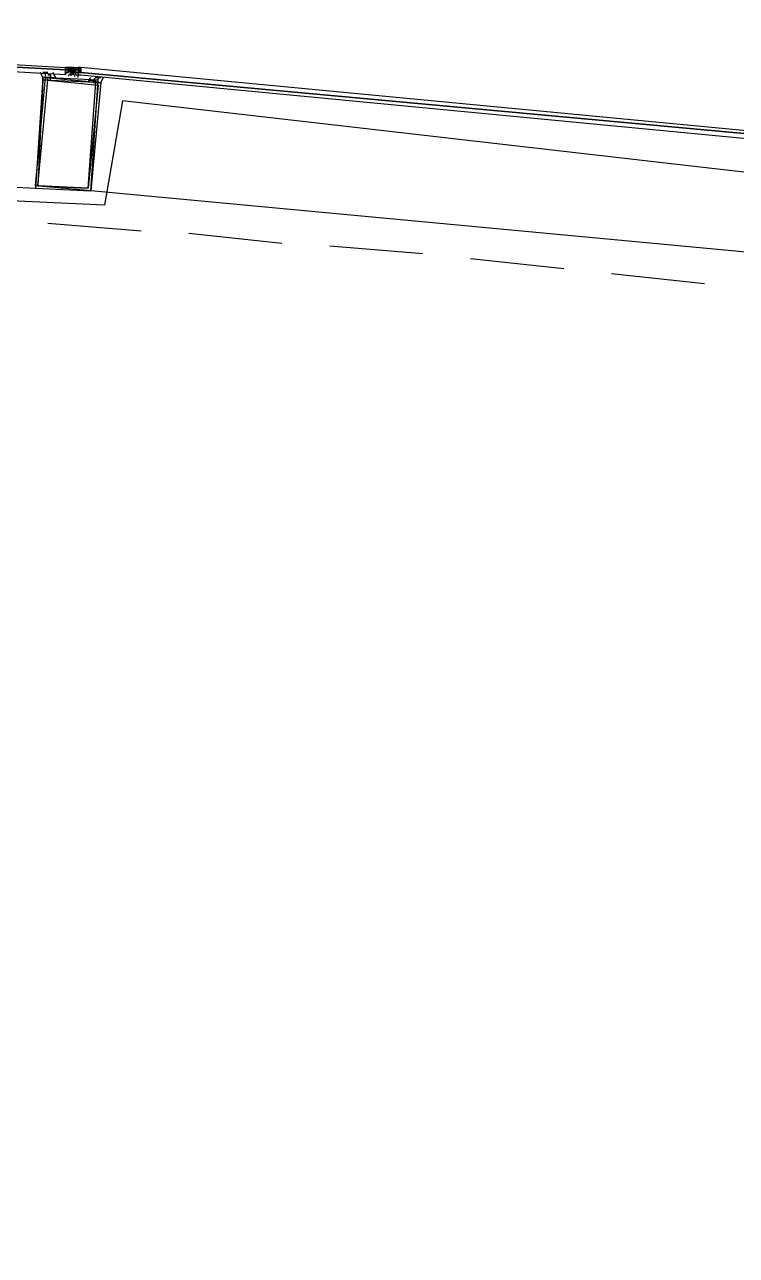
# Model space of a CAD drawing. Header units: feet. Extents: x -84 to 198, y -22 to 181.
# Drawn here: x 95.45 to 99.22, y 147.54 to 154.06 of the extents above; entities that cross this region are included whole.
import ezdxf

# ---------------------------------------------------------------- set-up
doc = ezdxf.new("R2010")
doc.units = ezdxf.units.FT
doc.layers.add('A-AREA-UNIDAD', color=30, linetype='CONTINUOUS')
doc.layers.add('A-LINEA', color=7, linetype='CONTINUOUS')

msp = doc.modelspace()

# ---------------------------------------------------------------- linework, layer by layer
at = {"layer": 'A-AREA-UNIDAD'}
msp.add_lwpolyline([(111.28, 151.3778), (104.032, 152.7289), (95.968, 153.6533), (95.872, 153.1022), (92.4, 153.2622), (92.32, 153.1022), (91.872, 153.0489), (89.408, 142.5422), (94.288, 141.3689), (94.368, 140.3378), (92.128, 138.9333), (92.88, 138.2222), (93.968, 137.8133), (93.968, 136.7822), (93.28, 134.0622), (93.408, 132.7289), (92.992, 131.1289), (92.48, 130.6489), (91.808, 127.6089), (96.288, 126.5778), (96.352, 124.7644)], dxfattribs=at)
at = {"layer": 'A-LINEA'}
for p, q in [((95.5733, 153.8044), (95.5733, 153.8044)), ((95.6665, 153.8245), (95.7244, 153.8213)), ((95.6667, 153.8311), (95.6667, 153.8311)), ((95.6667, 153.8311), (95.6667, 153.8311)), ((95.6667, 153.8311), (95.6667, 153.8311)), ((95.6667, 153.8311), (95.6667, 153.8311)), ((95.68, 153.8311), (95.6667, 153.8311)), ((95.6667, 153.8311), (95.6667, 153.8311)), ((95.6667, 153.8311), (95.6667, 153.8311)), ((95.6667, 153.8311), (95.6667, 153.8311)), ((95.6667, 153.8311), (95.6667, 153.8311)), ((95.6667, 153.8311), (95.6667, 153.8311)), ((95.6667, 153.8311), (95.6667, 153.8311)), ((95.6667, 153.8311), (95.6667, 153.8311)), ((95.6667, 153.8178), (95.6667, 153.8311)), ((95.6667, 153.8311), (95.6667, 153.8311)), ((95.6667, 153.8311), (95.6667, 153.8311)), ((95.6667, 153.8311), (95.6667, 153.8311)), ((95.6667, 153.8311), (95.6667, 153.8311)), ((95.6667, 153.8311), (95.6667, 153.8311)), ((95.6667, 153.8311), (95.6667, 153.8178)), ((95.6667, 153.8178), (95.6667, 153.8178)), ((95.68, 153.8178), (95.6667, 153.8178)), ((95.6667, 153.8178), (95.6667, 153.8178)), ((95.6667, 153.8178), (95.6667, 153.8178)), ((95.6667, 153.8178), (95.6667, 153.8178)), ((95.6667, 153.8178), (95.6667, 153.8178)), ((95.6667, 153.8178), (95.6667, 153.8178)), ((95.6667, 153.8178), (95.6667, 153.8178)), ((95.6667, 153.8178), (95.6667, 153.8178)), ((95.6667, 153.8178), (95.6667, 153.8178)), ((95.6667, 153.8178), (95.6667, 153.8178)), ((95.6667, 153.8178), (95.6667, 153.8044)), ((95.6667, 153.8178), (95.6667, 153.8178)), ((95.6667, 153.8178), (95.6667, 153.8178)), ((95.6667, 153.8178), (95.68, 153.8178)), ((95.6667, 153.8178), (95.68, 153.8178)), ((95.6667, 153.8178), (95.68, 153.8178)), ((95.6667, 153.8178), (95.68, 153.8178)), ((95.6667, 153.8044), (95.6667, 153.8044)), ((95.6667, 153.8044), (95.6667, 153.8044)), ((95.68, 153.8044), (95.6667, 153.8044)), ((95.6667, 153.8044), (95.68, 153.8044)), ((95.6667, 153.8044), (95.6667, 153.8044)), ((95.6667, 153.8044), (95.6667, 153.8044)), ((95.6667, 153.8044), (95.6667, 153.8044)), ((95.6667, 153.8044), (95.6667, 153.8044)), ((95.6667, 153.8044), (95.6667, 153.8044)), ((95.6667, 153.8044), (95.6667, 153.8044)), ((95.6667, 153.8044), (95.6667, 153.8044)), ((95.6667, 153.8044), (95.6667, 153.8044)), ((95.68, 153.8311), (95.68, 153.8311)), ((95.68, 153.8178), (95.68, 153.8311)), ((95.68, 153.8311), (95.68, 153.8311)), ((95.68, 153.8311), (95.68, 153.8311)), ((95.68, 153.8311), (95.68, 153.8311)), ((95.68, 153.8311), (95.68, 153.8311)), ((95.68, 153.8311), (95.68, 153.8311)), ((95.6933, 153.8311), (95.68, 153.8311)), ((95.6933, 153.8311), (95.68, 153.8311)), ((95.68, 153.8311), (95.68, 153.8311)), ((95.68, 153.8178), (95.68, 153.8178)), ((95.68, 153.8178), (95.6933, 153.8178)), ((95.68, 153.8178), (95.68, 153.8178)), ((95.6933, 153.8178), (95.68, 153.8178)), ((95.68, 153.8178), (95.68, 153.8178)), ((95.68, 153.8178), (95.68, 153.8178)), ((95.68, 153.8178), (95.68, 153.8178)), ((95.68, 153.8044), (95.68, 153.8178)), ((95.68, 153.8178), (95.68, 153.8178)), ((95.68, 153.8178), (95.68, 153.8178)), ((95.68, 153.8178), (95.68, 153.8178)), ((95.68, 153.8178), (95.68, 153.8178)), ((95.68, 153.8178), (95.68, 153.8178)), ((95.6933, 153.8178), (95.68, 153.8044)), ((95.68, 153.8178), (95.68, 153.8178)), ((95.68, 153.8178), (95.68, 153.8178)), ((95.68, 153.8178), (95.68, 153.8178)), ((95.68, 153.8178), (95.68, 153.8178)), ((95.68, 153.8178), (95.68, 153.8178)), ((95.68, 153.8178), (95.68, 153.8178)), ((95.68, 153.8178), (95.68, 153.8178)), ((95.68, 153.8044), (95.68, 153.8178)), ((95.68, 153.8178), (95.68, 153.8178)), ((95.68, 153.8178), (95.68, 153.8178)), ((95.68, 153.8178), (95.68, 153.8178)), ((95.68, 153.8178), (95.68, 153.8178)), ((95.68, 153.8178), (95.68, 153.8178)), ((95.68, 153.8178), (95.68, 153.8178)), ((95.68, 153.8178), (95.68, 153.8178)), ((95.68, 153.8178), (95.68, 153.8178)), ((95.68, 153.8178), (95.68, 153.8178)), ((95.68, 153.8178), (95.68, 153.8178)), ((95.68, 153.8178), (95.68, 153.8178)), ((95.68, 153.8178), (95.68, 153.8178)), ((95.68, 153.8178), (95.68, 153.8178)), ((95.68, 153.8178), (95.68, 153.8178)), ((95.68, 153.8178), (95.68, 153.8178)), ((95.68, 153.8178), (95.68, 153.8178)), ((95.68, 153.8178), (95.68, 153.8178)), ((95.68, 153.8044), (95.68, 153.8178)), ((95.68, 153.8044), (95.68, 153.8044)), ((95.68, 153.8044), (95.68, 153.8044)), ((95.68, 153.8044), (95.68, 153.8044)), ((95.68, 153.8044), (95.68, 153.8044)), ((95.6902, 153.8258), (95.7479, 153.8204)), ((95.6933, 153.8311), (95.7067, 153.8311)), ((95.6933, 153.8311), (95.6933, 153.8311)), ((95.6933, 153.8311), (95.6933, 153.8311)), ((95.6933, 153.8311), (95.6933, 153.8311)), ((95.6933, 153.8311), (95.6933, 153.8311)), ((95.6933, 153.8311), (95.6933, 153.8311)), ((95.6933, 153.8178), (95.7067, 153.8311)), ((95.6933, 153.8311), (95.6933, 153.8311)), ((95.6933, 153.8311), (95.7067, 153.8178)), ((95.6933, 153.8311), (95.6933, 153.8311)), ((95.6933, 153.8311), (95.6933, 153.8311)), ((95.6933, 153.8311), (95.6933, 153.8311)), ((95.6933, 153.8311), (95.6933, 153.8311)), ((95.6933, 153.8311), (95.6933, 153.8311)), ((95.6933, 153.8311), (95.6933, 153.8311)), ((95.6933, 153.8311), (95.6933, 153.8311)), ((95.6933, 153.8178), (95.6933, 153.8311)), ((95.6933, 153.8311), (95.6933, 153.8311)), ((95.6933, 153.8311), (95.6933, 153.8311)), ((95.6933, 153.8311), (95.6933, 153.8311)), ((95.6933, 153.8311), (95.6933, 153.8311)), ((95.6933, 153.8311), (95.6933, 153.8311)), ((95.7067, 153.8311), (95.6933, 153.8311)), ((95.6933, 153.8311), (95.6933, 153.8311)), ((95.6933, 153.8311), (95.6933, 153.8311)), ((95.6933, 153.8311), (95.6933, 153.8311)), ((95.6933, 153.8311), (95.6933, 153.8311)), ((95.6933, 153.8311), (95.6933, 153.8311)), ((95.7067, 153.8311), (95.6933, 153.8311)), ((95.6933, 153.8311), (95.6933, 153.8311)), ((95.6933, 153.8311), (95.6933, 153.8311)), ((95.6933, 153.8311), (95.6933, 153.8178)), ((95.6933, 153.8311), (95.6933, 153.8311)), ((95.6933, 153.8311), (95.6933, 153.8311)), ((95.6933, 153.8311), (95.6933, 153.8178)), ((95.6933, 153.8311), (95.6933, 153.8311)), ((95.6933, 153.8311), (95.6933, 153.8311)), ((95.6933, 153.8311), (95.6933, 153.8311)), ((95.6933, 153.8311), (95.6933, 153.8311)), ((95.6933, 153.8178), (95.6933, 153.8311)), ((95.6933, 153.8178), (95.6933, 153.8178)), ((95.6933, 153.8178), (95.7067, 153.8178)), ((95.6933, 153.8178), (95.6933, 153.8178)), ((95.6933, 153.8178), (95.6933, 153.8178)), ((95.6933, 153.8178), (95.6933, 153.8178)), ((95.6933, 153.8178), (95.6933, 153.8178)), ((95.6933, 153.8178), (95.6933, 153.8178)), ((95.6933, 153.8178), (95.6933, 153.8178)), ((95.6933, 153.8178), (95.6933, 153.8178)), ((95.6933, 153.8178), (95.6933, 153.8178)), ((95.6933, 153.8178), (95.6933, 153.8178)), ((95.6933, 153.8178), (95.6933, 153.8178)), ((95.6933, 153.8178), (95.7067, 153.8178)), ((95.6933, 153.8178), (95.6933, 153.8178)), ((95.6933, 153.8178), (95.6933, 153.8178)), ((95.6933, 153.8178), (95.6933, 153.8178)), ((95.6933, 153.8178), (95.6933, 153.8178)), ((95.6933, 153.8178), (95.6933, 153.8178)), ((95.6933, 153.8178), (95.6933, 153.8044)), ((95.6933, 153.8178), (95.6933, 153.8178)), ((95.6933, 153.8178), (95.6933, 153.8178)), ((95.6933, 153.8178), (95.6933, 153.8178)), ((95.6933, 153.8178), (95.6933, 153.8178)), ((95.6933, 153.8178), (95.6933, 153.8178)), ((95.6933, 153.8178), (95.6933, 153.8178)), ((95.6933, 153.8178), (95.6933, 153.8178)), ((95.6933, 153.8178), (95.6933, 153.8178)), ((95.6933, 153.8178), (95.6933, 153.8044)), ((95.6933, 153.8178), (95.6933, 153.8178)), ((95.6933, 153.8178), (95.6933, 153.8178)), ((95.6933, 153.8178), (95.6933, 153.8178)), ((95.6933, 153.8178), (95.6933, 153.8178)), ((95.6933, 153.8178), (95.6933, 153.8178)), ((95.7067, 153.8178), (95.6933, 153.8178)), ((95.6933, 153.8178), (95.6933, 153.8178)), ((95.6933, 153.8178), (95.6933, 153.8178)), ((95.6933, 153.8178), (95.6933, 153.8178)), ((95.6933, 153.8178), (95.6933, 153.8178)), ((95.6933, 153.8044), (95.6933, 153.8178)), ((95.7067, 153.8044), (95.6933, 153.8178)), ((95.6933, 153.8178), (95.6933, 153.8044)), ((95.6933, 153.8178), (95.6933, 153.8178)), ((95.6933, 153.8178), (95.6933, 153.8044)), ((95.6933, 153.8178), (95.6933, 153.8178)), ((95.6933, 153.8178), (95.6933, 153.8178)), ((95.6933, 153.8178), (95.6933, 153.8178)), ((95.6933, 153.8178), (95.6933, 153.8178)), ((95.6933, 153.8178), (95.6933, 153.8178)), ((95.6933, 153.8178), (95.6933, 153.8178)), ((95.6933, 153.8044), (95.6933, 153.8178)), ((95.6933, 153.8178), (95.6933, 153.8178)), ((95.6933, 153.8178), (95.6933, 153.8178)), ((95.6933, 153.8178), (95.6933, 153.8178)), ((95.6933, 153.8178), (95.6933, 153.8178)), ((95.6933, 153.8044), (95.6933, 153.8044)), ((95.6933, 153.8044), (95.6933, 153.8044)), ((95.6933, 153.8044), (95.6933, 153.8044)), ((95.6933, 153.8044), (95.6933, 153.8044)), ((95.6933, 153.8044), (95.6933, 153.8044)), ((95.6933, 153.8044), (95.6933, 153.8044)), ((95.6933, 153.8044), (95.7067, 153.8044)), ((95.6933, 153.8044), (95.6933, 153.8044)), ((95.6933, 153.8044), (95.6933, 153.8044)), ((95.6933, 153.8044), (95.6933, 153.8044)), ((95.6933, 153.8044), (95.6933, 153.8044)), ((95.6933, 153.8044), (95.6933, 153.8044)), ((95.6933, 153.8044), (95.6933, 153.8044)), ((95.6933, 153.8044), (95.6933, 153.8044)), ((95.6933, 153.8044), (95.6933, 153.8044)), ((95.6933, 153.8044), (95.6933, 153.8044)), ((95.6933, 153.8044), (95.6933, 153.8044)), ((95.6933, 153.8044), (95.6933, 153.8044)), ((95.6933, 153.8044), (95.6933, 153.8044)), ((95.6933, 153.8044), (95.6933, 153.8044)), ((95.6933, 153.8044), (95.6933, 153.7911)), ((95.6933, 153.8044), (95.6933, 153.8044)), ((95.6933, 153.8044), (95.6933, 153.8044)), ((95.6933, 153.8044), (95.6933, 153.8044)), ((95.7067, 153.8311), (95.72, 153.8311)), ((95.7067, 153.8311), (95.7067, 153.8311)), ((95.7067, 153.8311), (95.7067, 153.8311)), ((95.7067, 153.8311), (95.7067, 153.8311)), ((95.7067, 153.8311), (95.7067, 153.8311)), ((95.7067, 153.8311), (95.7067, 153.8311)), ((95.7067, 153.8311), (95.7067, 153.8311)), ((95.7067, 153.8311), (95.7067, 153.8311)), ((95.7067, 153.8311), (95.7067, 153.8311)), ((95.7067, 153.8311), (95.7067, 153.8311)), ((95.7067, 153.8311), (95.7067, 153.8311)), ((95.7067, 153.8311), (95.7067, 153.8178)), ((95.7067, 153.8311), (95.7067, 153.8311)), ((95.7067, 153.8311), (95.7067, 153.8311)), ((95.7067, 153.8311), (95.7067, 153.8311)), ((95.7067, 153.8311), (95.7067, 153.8311)), ((95.7067, 153.8178), (95.7067, 153.8311)), ((95.7067, 153.8311), (95.7067, 153.8311)), ((95.7067, 153.8311), (95.7067, 153.8311)), ((95.7067, 153.8311), (95.7067, 153.8311)), ((95.7067, 153.8311), (95.7067, 153.8311)), ((95.7067, 153.8311), (95.7067, 153.8311)), ((95.7067, 153.8311), (95.7067, 153.8311)), ((95.7067, 153.8311), (95.7067, 153.8311)), ((95.7067, 153.8311), (95.7067, 153.8311)), ((95.7067, 153.8311), (95.7067, 153.8311)), ((95.7067, 153.8311), (95.7067, 153.8311)), ((95.7067, 153.8311), (95.7067, 153.8311)), ((95.7067, 153.8311), (95.7067, 153.8311)), ((95.7067, 153.8311), (95.7067, 153.8311)), ((95.7067, 153.8311), (95.7067, 153.8311)), ((95.7067, 153.8311), (95.7067, 153.8311)), ((95.7067, 153.8311), (95.7067, 153.8311)), ((95.7067, 153.8311), (95.7067, 153.8311)), ((95.7067, 153.8311), (95.7067, 153.8311)), ((95.7067, 153.8311), (95.7067, 153.8311)), ((95.7067, 153.8311), (95.7067, 153.8311)), ((95.7067, 153.8178), (95.7067, 153.8311)), ((95.7067, 153.8311), (95.7067, 153.8311)), ((95.7067, 153.8311), (95.7067, 153.8311)), ((95.7067, 153.8178), (95.7067, 153.8178)), ((95.7067, 153.8178), (95.7067, 153.8178)), ((95.7067, 153.8178), (95.7067, 153.8178)), ((95.7067, 153.8178), (95.7067, 153.8178)), ((95.7067, 153.8178), (95.7067, 153.8178)), ((95.7067, 153.8178), (95.7067, 153.8178)), ((95.7067, 153.8178), (95.7067, 153.8178)), ((95.7067, 153.8178), (95.7067, 153.8178)), ((95.7067, 153.8178), (95.7067, 153.8178)), ((95.7067, 153.8178), (95.7067, 153.8178)), ((95.7067, 153.8178), (95.7067, 153.8178)), ((95.7067, 153.8178), (95.7067, 153.8178)), ((95.7067, 153.8178), (95.7067, 153.8178)), ((95.7067, 153.8178), (95.7067, 153.8178)), ((95.7067, 153.8178), (95.7067, 153.8178)), ((95.7067, 153.8044), (95.7067, 153.8178)), ((95.7067, 153.8178), (95.7067, 153.8178)), ((95.7067, 153.8178), (95.7067, 153.8178)), ((95.7067, 153.8178), (95.7067, 153.8178)), ((95.7067, 153.8178), (95.7067, 153.8178)), ((95.7067, 153.8178), (95.7067, 153.8178)), ((95.72, 153.8178), (95.7067, 153.8178)), ((95.7067, 153.8178), (95.7067, 153.8178)), ((95.7067, 153.8178), (95.7067, 153.8178)), ((95.7067, 153.8178), (95.7067, 153.8178)), ((95.7067, 153.8178), (95.7067, 153.8178)), ((95.7067, 153.8044), (95.7067, 153.8178)), ((95.7067, 153.8178), (95.7067, 153.8178)), ((95.72, 153.8044), (95.7067, 153.8178)), ((95.72, 153.8178), (95.7067, 153.8178)), ((95.7067, 153.8044), (95.7067, 153.8178)), ((95.72, 153.8178), (95.7067, 153.8178)), ((95.7067, 153.8178), (95.7067, 153.8178)), ((95.7067, 153.8178), (95.7067, 153.8178)), ((95.7067, 153.8178), (95.7067, 153.8178)), ((95.7067, 153.8178), (95.7067, 153.8178)), ((95.7067, 153.8178), (95.7067, 153.8178)), ((95.7067, 153.8178), (95.7067, 153.8178)), ((95.7067, 153.8178), (95.7067, 153.8178)), ((95.7067, 153.8178), (95.7067, 153.8178)), ((95.7067, 153.8178), (95.7067, 153.8178)), ((95.7067, 153.8178), (95.7067, 153.8178)), ((95.7067, 153.8178), (95.7067, 153.8178)), ((95.7067, 153.8178), (95.7067, 153.8178)), ((95.7067, 153.8178), (95.7067, 153.8178)), ((95.7067, 153.8178), (95.7067, 153.8178)), ((95.7067, 153.8178), (95.7067, 153.8044)), ((95.7067, 153.8178), (95.7067, 153.8178)), ((95.7067, 153.8178), (95.7067, 153.8178)), ((95.7067, 153.8178), (95.7067, 153.8044)), ((95.7067, 153.8178), (95.7067, 153.8178)), ((95.7067, 153.8178), (95.7067, 153.8178)), ((95.7067, 153.8178), (95.7067, 153.8178)), ((95.7067, 153.8178), (95.7067, 153.8178)), ((95.7067, 153.8178), (95.72, 153.8178)), ((95.7067, 153.8044), (95.7067, 153.8044)), ((95.7067, 153.8044), (95.7067, 153.8044)), ((95.7067, 153.8044), (95.7067, 153.8044)), ((95.7067, 153.8044), (95.7067, 153.8044)), ((95.7067, 153.8044), (95.7067, 153.8044)), ((95.7067, 153.8044), (95.7067, 153.8044)), ((95.7067, 153.8044), (95.7067, 153.8044)), ((95.7067, 153.8044), (95.72, 153.8044)), ((95.7067, 153.8044), (95.7067, 153.8044)), ((95.7067, 153.8044), (95.7067, 153.8044)), ((95.7067, 153.8044), (95.7067, 153.8044)), ((95.7067, 153.8044), (95.7067, 153.8044)), ((95.72, 153.8044), (95.7067, 153.8044)), ((95.7067, 153.8044), (95.7067, 153.8044)), ((95.7067, 153.8044), (95.7067, 153.8044)), ((95.7067, 153.8044), (95.7067, 153.8044)), ((95.7067, 153.8044), (95.7067, 153.8044)), ((95.7067, 153.8044), (95.7067, 153.8044)), ((95.7067, 153.8044), (95.7067, 153.8044)), ((95.7067, 153.8044), (95.7067, 153.8044)), ((95.7067, 153.8044), (95.7067, 153.8044)), ((95.72, 153.8044), (95.7067, 153.8044)), ((95.72, 153.8044), (95.7067, 153.8044)), ((95.72, 153.8044), (95.7067, 153.8044)), ((95.7067, 153.8044), (95.7067, 153.8044)), ((95.7067, 153.8044), (95.7067, 153.8044)), ((95.7067, 153.8044), (95.7067, 153.8044)), ((95.7067, 153.8044), (95.7067, 153.8044)), ((95.7067, 153.8044), (95.7067, 153.8044)), ((95.7067, 153.8044), (95.7067, 153.8044)), ((95.72, 153.8311), (95.72, 153.8311)), ((95.72, 153.8311), (95.7333, 153.8311)), ((95.72, 153.8178), (95.72, 153.8311)), ((95.72, 153.8311), (95.72, 153.8311)), ((95.72, 153.8311), (95.72, 153.8178)), ((95.72, 153.8311), (95.72, 153.8311)), ((95.72, 153.8311), (95.72, 153.8311)), ((95.72, 153.8311), (95.72, 153.8311)), ((95.72, 153.8311), (95.72, 153.8311)), ((95.72, 153.8311), (95.72, 153.8311)), ((95.72, 153.8311), (95.72, 153.8311)), ((95.72, 153.8311), (95.72, 153.8311)), ((95.72, 153.8311), (95.72, 153.8311)), ((95.72, 153.8311), (95.72, 153.8311)), ((95.72, 153.8311), (95.72, 153.8311)), ((95.72, 153.8311), (95.72, 153.8311)), ((95.72, 153.8311), (95.72, 153.8311)), ((95.72, 153.8311), (95.72, 153.8311)), ((95.72, 153.8311), (95.72, 153.8311)), ((95.72, 153.8178), (95.72, 153.8178)), ((95.72, 153.8178), (95.72, 153.8178)), ((95.72, 153.8178), (95.72, 153.8178)), ((95.72, 153.8178), (95.72, 153.8178)), ((95.72, 153.8178), (95.72, 153.8178)), ((95.72, 153.8044), (95.72, 153.8178)), ((95.72, 153.8178), (95.72, 153.8178)), ((95.72, 153.8178), (95.72, 153.8178)), ((95.72, 153.8178), (95.72, 153.8044)), ((95.72, 153.8178), (95.72, 153.8178)), ((95.72, 153.8178), (95.72, 153.8178)), ((95.72, 153.8178), (95.72, 153.8178)), ((95.72, 153.8178), (95.72, 153.8178)), ((95.72, 153.8178), (95.72, 153.8178)), ((95.72, 153.8178), (95.72, 153.8178)), ((95.72, 153.8044), (95.72, 153.8178)), ((95.72, 153.8178), (95.72, 153.8178)), ((95.72, 153.8178), (95.72, 153.8178)), ((95.72, 153.8178), (95.72, 153.8178)), ((95.72, 153.8178), (95.72, 153.8178)), ((95.72, 153.8178), (95.72, 153.8044)), ((95.72, 153.8178), (95.72, 153.8178)), ((95.72, 153.8178), (95.72, 153.8044)), ((95.72, 153.8178), (95.7333, 153.8178)), ((95.72, 153.8178), (95.72, 153.8178)), ((95.72, 153.8178), (95.72, 153.8178)), ((95.72, 153.8178), (95.72, 153.8178)), ((95.72, 153.8178), (95.72, 153.8178)), ((95.72, 153.8178), (95.72, 153.8178)), ((95.72, 153.8178), (95.72, 153.8178)), ((95.72, 153.8178), (95.72, 153.8178)), ((95.72, 153.8178), (95.72, 153.8178)), ((95.72, 153.8178), (95.72, 153.8178)), ((95.72, 153.8178), (95.72, 153.8178)), ((95.72, 153.8178), (95.72, 153.8178)), ((95.72, 153.8178), (95.72, 153.8178)), ((95.72, 153.8178), (95.72, 153.8178)), ((95.72, 153.8178), (95.72, 153.8178)), ((95.72, 153.8178), (95.72, 153.8178)), ((95.72, 153.8178), (95.72, 153.8044)), ((95.72, 153.8178), (95.72, 153.8178)), ((95.72, 153.8044), (95.72, 153.8044)), ((95.72, 153.8044), (95.72, 153.8044)), ((95.72, 153.8044), (95.72, 153.8044)), ((95.72, 153.8044), (95.72, 153.8044)), ((95.7333, 153.8044), (95.72, 153.8044)), ((95.7333, 153.8044), (95.72, 153.8044)), ((95.7333, 153.8044), (95.72, 153.8044)), ((95.72, 153.8044), (95.72, 153.8044)), ((95.72, 153.8044), (95.72, 153.7911)), ((95.72, 153.8044), (95.72, 153.8044)), ((95.72, 153.8044), (95.72, 153.8044)), ((95.72, 153.8044), (95.72, 153.8044)), ((95.72, 153.8044), (95.72, 153.8044)), ((95.72, 153.8044), (95.72, 153.8044)), ((95.7333, 153.8311), (95.7333, 153.8311)), ((95.7333, 153.8311), (95.7333, 153.8311)), ((95.7333, 153.8311), (95.7333, 153.8311)), ((95.7333, 153.8178), (95.7333, 153.8311)), ((95.7333, 153.8311), (95.7333, 153.8311)), ((95.7333, 153.8311), (95.7333, 153.8311)), ((95.7333, 153.8311), (95.7333, 153.8311)), ((95.7333, 153.8311), (95.7333, 153.8311)), ((95.7333, 153.8311), (95.7333, 153.8311)), ((95.7333, 153.8311), (95.7333, 153.8311)), ((95.7333, 153.8311), (95.7333, 153.8311)), ((95.7467, 153.8311), (95.7333, 153.8311)), ((95.7467, 153.8311), (95.7333, 153.8311)), ((95.7333, 153.8178), (95.7333, 153.8178)), ((95.7333, 153.8178), (95.7333, 153.8178)), ((95.7333, 153.8178), (95.7333, 153.8178)), ((95.7333, 153.8178), (95.7467, 153.8178)), ((95.7333, 153.8178), (95.7333, 153.8178)), ((95.7333, 153.8178), (95.7333, 153.8178)), ((95.7333, 153.8178), (95.7333, 153.8178)), ((95.7333, 153.8178), (95.7333, 153.8178)), ((95.7333, 153.8178), (95.7333, 153.8178)), ((95.7333, 153.8178), (95.7333, 153.8178)), ((95.7333, 153.8178), (95.7333, 153.8178)), ((95.7333, 153.8178), (95.7333, 153.8178)), ((95.7333, 153.8178), (95.7333, 153.8178)), ((95.7333, 153.8178), (95.7333, 153.8178)), ((95.7333, 153.8178), (95.7333, 153.8178)), ((95.7333, 153.8178), (95.7333, 153.8178)), ((95.7333, 153.8178), (95.7333, 153.8178)), ((95.7333, 153.8178), (95.7333, 153.8178)), ((95.7333, 153.8178), (95.7333, 153.8178)), ((95.7333, 153.8178), (95.7333, 153.8178)), ((95.7333, 153.8178), (95.7333, 153.8178)), ((95.7333, 153.8178), (95.7333, 153.8178)), ((95.7333, 153.8178), (95.7333, 153.8178)), ((95.7333, 153.8178), (95.7333, 153.8178)), ((95.7333, 153.8178), (95.7333, 153.8178)), ((95.7333, 153.8178), (95.7333, 153.8178)), ((95.7333, 153.8044), (95.7333, 153.8044)), ((95.7333, 153.8044), (95.7333, 153.8044)), ((95.7333, 153.8044), (95.7333, 153.8044)), ((95.7333, 153.8044), (95.7333, 153.8044)), ((95.7333, 153.8044), (95.7333, 153.8044)), ((95.7333, 153.8044), (95.7333, 153.8044)), ((95.7333, 153.8044), (95.7333, 153.8044)), ((95.7333, 153.8044), (95.7333, 153.8044)), ((95.7333, 153.8044), (95.7333, 153.8044)), ((95.7333, 153.8044), (95.7333, 153.8044)), ((95.7333, 153.8044), (95.7333, 153.8044)), ((95.7333, 153.8044), (95.7333, 153.8044)), ((95.7333, 153.8044), (95.7333, 153.8044)), ((95.7333, 153.8044), (95.7333, 153.8044)), ((95.7333, 153.8044), (95.7333, 153.8044)), ((95.7333, 153.8044), (95.7333, 153.8044)), ((95.7333, 153.8044), (95.7333, 153.8044)), ((95.7333, 153.8044), (95.7333, 153.8044)), ((95.7333, 153.8044), (95.7333, 153.8044)), ((95.7467, 153.8311), (95.7467, 153.8311)), ((95.7467, 153.8311), (95.7467, 153.8311)), ((95.7467, 153.8311), (95.7467, 153.8311)), ((95.7467, 153.8044), (95.7467, 153.8044)), ((95.5733, 153.7778), (95.5733, 153.7778)), ((95.6667, 153.7911), (95.6667, 153.7911)), ((95.6667, 153.7911), (95.6667, 153.7911)), ((95.6667, 153.7911), (95.6667, 153.7911)), ((95.6667, 153.7911), (95.6667, 153.7911)), ((95.6933, 153.7911), (95.6933, 153.7911)), ((95.6933, 153.7911), (95.6933, 153.7911)), ((95.7067, 153.7911), (95.7067, 153.7911)), ((95.7067, 153.7911), (95.7067, 153.7911)), ((95.72, 153.7911), (95.72, 153.7911)), ((95.7333, 153.7911), (95.7333, 153.7911)), ((95.7333, 153.7911), (95.7333, 153.7911)), ((95.7333, 153.7911), (95.7333, 153.7911)), ((95.7333, 153.7911), (95.7333, 153.7911)), ((95.7333, 153.7911), (95.7333, 153.7911)), ((95.7333, 153.7911), (95.7333, 153.7911)), ((95.7333, 153.7911), (95.7333, 153.7911)), ((95.7333, 153.7911), (95.7333, 153.7911)), ((95.7333, 153.7911), (95.7333, 153.7911)), ((95.8, 153.7911), (95.8, 153.7911)), ((95.8133, 153.7911), (95.8133, 153.7911)), ((95.8133, 153.7778), (95.8133, 153.7778)), ((95.8267, 153.7911), (95.8267, 153.7911)), ((95.8267, 153.7778), (95.8267, 153.7778)), ((95.84, 153.7911), (95.84, 153.7911)), ((91.8133, 153.4044), (95.5067, 153.1911)), ((99.4933, 152.8311), (95.8, 153.1778)), ((96.0667, 152.9644), (95.5733, 153.0044)), ((96.8133, 152.8978), (96.32, 152.9511)), ((97.56, 152.8444), (97.0667, 152.8844)), ((98.3067, 152.7644), (97.8133, 152.8178)), ((99.0533, 152.6844), (98.56, 152.7378))]:
    msp.add_line(p, q, dxfattribs=at)
for points in [[(91.7333, 154.0578), (95.6667, 153.8311), (95.6667, 153.8178), (91.72, 154.0311), (91.72, 154.0444), (91.72, 154.0578), (91.7333, 154.0578)], [(91.72, 154.0311), (95.6667, 153.8178), (95.6667, 153.8044), (95.6667, 153.7911), (91.72, 154.0178), (91.72, 154.0311)], [(95.56, 153.7778), (95.5467, 153.7778), (95.5467, 153.7778), (95.5467, 153.7778), (95.5467, 153.7778), (95.5333, 153.8044), (95.5333, 153.8044)], [(95.5733, 153.8044), (95.56, 153.8044), (95.56, 153.8044), (95.5467, 153.8044), (95.5467, 153.8044)], [(95.5733, 153.7644), (95.5733, 153.7778), (95.5733, 153.7778), (95.5733, 153.7778), (95.5733, 153.7778), (95.5733, 153.7778), (95.56, 153.7778), (95.56, 153.7778), (95.56, 153.8044), (95.56, 153.8044)], [(95.5733, 153.8044), (95.5733, 153.8044), (95.5733, 153.8044)], [(95.5867, 153.8044), (95.5867, 153.8044), (95.5867, 153.8044)], [(95.6133, 153.7778), (95.6, 153.8044), (95.6, 153.8044), (95.6, 153.8044), (95.6, 153.8044)], [(95.68, 153.8178), (95.6667, 153.8178), (95.6667, 153.8311)], [(95.6667, 153.7911), (95.6667, 153.8044), (95.6667, 153.8178), (95.6667, 153.8311)], [(95.6933, 153.8311), (95.6933, 153.8178), (95.68, 153.8178), (95.6933, 153.8044), (95.6933, 153.7911)], [(95.68, 153.8311), (95.68, 153.8178), (95.68, 153.8311)], [(95.72, 153.7834), (95.7017, 153.8044), (95.6801, 153.7868)], [(95.6933, 153.8178), (95.6933, 153.8178), (95.6933, 153.8311)], [(95.7067, 153.8311), (95.7067, 153.8311), (95.7067, 153.8178), (95.6933, 153.8044)], [(95.7333, 153.7838), (95.7146, 153.8044), (95.6934, 153.7864)], [(95.7067, 153.8311), (95.7067, 153.8311), (95.7067, 153.8178), (95.7067, 153.8178)], [(95.7067, 153.8311), (95.7067, 153.8178), (95.7067, 153.8311)], [(95.7067, 153.8178), (95.7067, 153.8178), (95.7067, 153.8311), (95.72, 153.8311)], [(95.7067, 153.8178), (95.72, 153.8178), (95.72, 153.8044)], [(95.7333, 153.8311), (95.7333, 153.8311), (95.7333, 153.8178), (95.72, 153.8178)], [(95.72, 153.8311), (95.72, 153.8178), (95.72, 153.8044), (95.72, 153.7911)], [(95.7467, 153.8311), (95.7333, 153.8311), (95.7333, 153.8178)], [(95.7333, 153.7778), (95.7333, 153.7911), (95.7333, 153.8044), (95.7467, 153.8044), (95.7333, 153.8178), (95.7467, 153.8311)], [(95.7333, 153.8178), (95.7333, 153.8178), (95.7333, 153.8044)], [(95.7333, 153.8178), (95.7333, 153.8044), (95.7467, 153.8044)], [(99.6667, 153.4311), (99.6667, 153.4444), (95.7467, 153.8044), (95.7333, 153.8044), (95.7333, 153.7911), (95.7467, 153.7911), (99.6667, 153.4178), (99.6667, 153.4311)], [(99.6667, 153.4578), (95.7467, 153.8311), (95.7467, 153.8178), (95.7467, 153.8044), (99.6667, 153.4444), (99.6667, 153.4578)], [(95.8, 153.1778), (95.5067, 153.2044), (95.56, 153.7778), (95.8533, 153.7511), (95.8, 153.1778)], [(95.5067, 153.1911), (95.8, 153.1778), (95.84, 153.7644), (95.5467, 153.7778), (95.5067, 153.1911)], [(95.7867, 153.1911), (95.52, 153.2044), (95.5733, 153.7644), (95.84, 153.7378), (95.7867, 153.1911)], [(95.52, 153.2044), (95.7867, 153.1911), (95.8267, 153.7511), (95.5467, 153.7644), (95.52, 153.2044)], [(95.5733, 153.7911), (95.5867, 153.7911), (95.5867, 153.7911), (95.5867, 153.7778), (95.5867, 153.7778), (95.56, 153.7778), (95.56, 153.7778), (95.56, 153.7778), (95.56, 153.7778), (95.56, 153.7644), (95.56, 153.7644), (95.56, 153.7644), (95.5467, 153.7644), (95.5467, 153.7778), (95.5467, 153.7778)], [(95.5733, 153.7778), (95.5733, 153.7778), (95.5733, 153.7778)], [(95.5867, 153.7644), (95.5867, 153.7778), (95.5867, 153.7778), (95.5867, 153.7778), (95.5867, 153.7778), (95.5867, 153.7778), (95.6, 153.7778), (95.6, 153.7778)], [(95.5867, 153.7778), (95.5867, 153.7778), (95.5867, 153.7778)], [(95.8, 153.7778), (95.8, 153.7778), (95.7867, 153.7644), (95.7867, 153.7644), (95.8133, 153.7644), (95.8133, 153.7644), (95.8133, 153.7644), (95.8133, 153.7644), (95.8133, 153.7511), (95.8133, 153.7511), (95.8133, 153.7511), (95.8267, 153.7511), (95.8267, 153.7511), (95.8267, 153.7511), (95.8267, 153.7644), (95.8267, 153.7644), (95.8267, 153.7644), (95.8267, 153.7644)], [(95.8267, 153.7778), (95.8267, 153.7778), (95.8267, 153.7778), (95.8267, 153.7778), (95.8133, 153.7644), (95.8133, 153.7644), (95.84, 153.7511), (95.84, 153.7511), (95.84, 153.7511), (95.8267, 153.7511), (95.8267, 153.7511), (95.84, 153.7511), (95.84, 153.7511), (95.84, 153.7511), (95.84, 153.7511), (95.84, 153.7511), (95.84, 153.7511), (95.84, 153.7511), (95.8533, 153.7511), (95.8533, 153.7511), (95.8667, 153.7778), (95.8667, 153.7778)], [(95.8267, 153.7644), (95.8133, 153.7511), (95.8133, 153.7511), (95.8133, 153.7644), (95.8133, 153.7644)], [(95.8267, 153.7778), (95.84, 153.7778), (95.84, 153.7778), (95.8533, 153.7778), (95.8533, 153.7778)], [(95.84, 153.7644), (95.84, 153.7778), (95.84, 153.7778)]]:
    msp.add_lwpolyline(points, dxfattribs=at)
for points in [[(95.56, 153.7778), (95.56, 153.7778), (95.56, 153.7644), (95.56, 153.7644)], [(95.84, 153.7511), (95.84, 153.7511), (95.84, 153.7511), (95.84, 153.7511)]]:
    msp.add_lwpolyline(points, close=True, dxfattribs=at)

doc.saveas('drawing.dxf')
